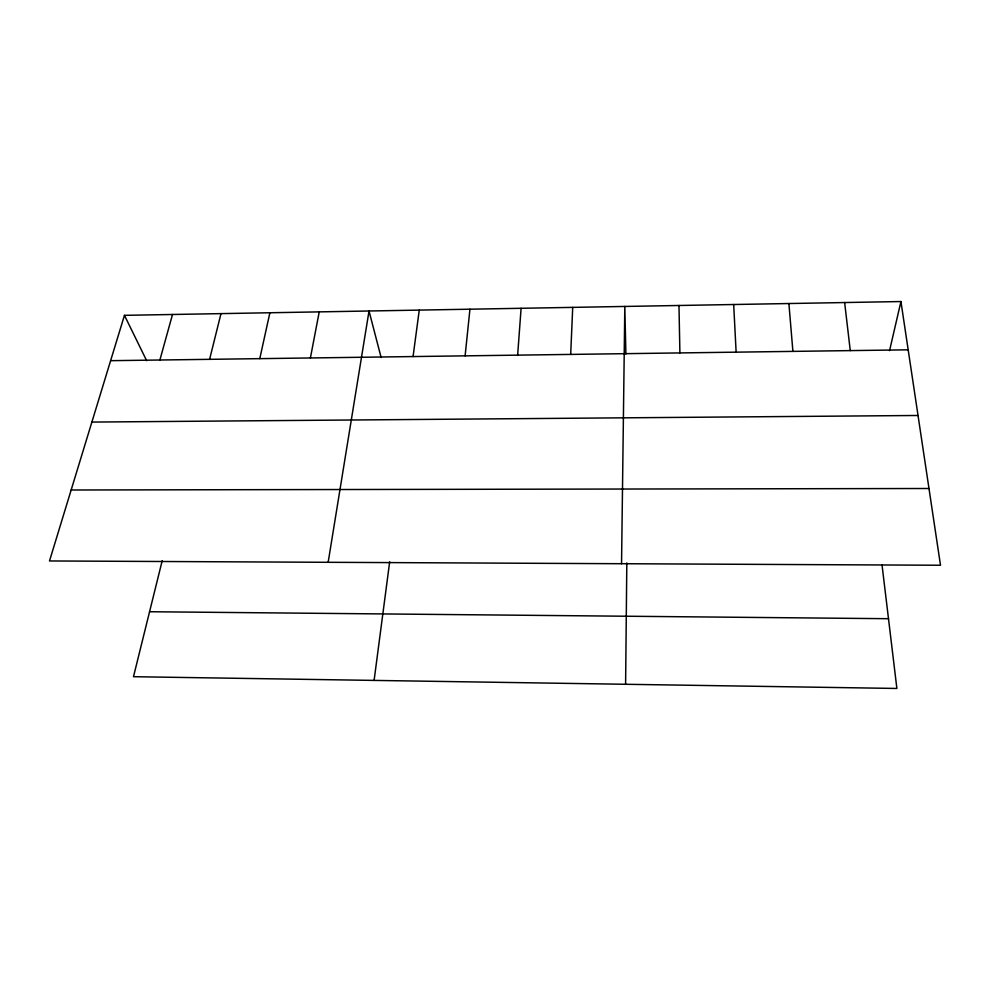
<?xml version="1.0" encoding="UTF-8"?>
<svg xmlns="http://www.w3.org/2000/svg" width="990" height="990" viewBox="0 0 990 990"><rect width="100%" height="100%" fill="white"/><g stroke="black" fill="none" stroke-linecap="round" stroke-linejoin="round"><path stroke-width="1.49" d="M625.606 684.276L626.818 562.914M621.547 563.718L624.814 306.454L625.89 353.999M570.686 354.408L572.715 307.383M517.646 355.138L521.099 308.298M465.114 355.856L469.941 309.202M374.109 680.402L389.676 561.788M413.065 356.561L419.253 310.105M328.16 562.308L369.022 310.996L381.125 357.514M310.402 357.959L319.226 311.887M259.776 358.652L269.886 312.753M889.565 350.608L900.937 301.542L124.455 315.34L49.5 560.959L940.5 565.253L900.937 301.542M162.199 560.699L133.489 676.702L896.878 688.458L882.041 565.055M209.608 359.333L220.98 313.632M159.885 360.014L172.508 314.486M110.62 360.682L908.177 349.817M91.884 422.074L918.027 415.478M71.156 490L928.991 488.503M149.564 611.733L888.488 618.701M124.455 315.34L146.656 360.694M844.643 302.544L850.262 350.608M788.894 303.534L792.903 351.388M733.677 304.524L736.127 352.155M678.979 305.489L679.895 352.923"/></g></svg>
